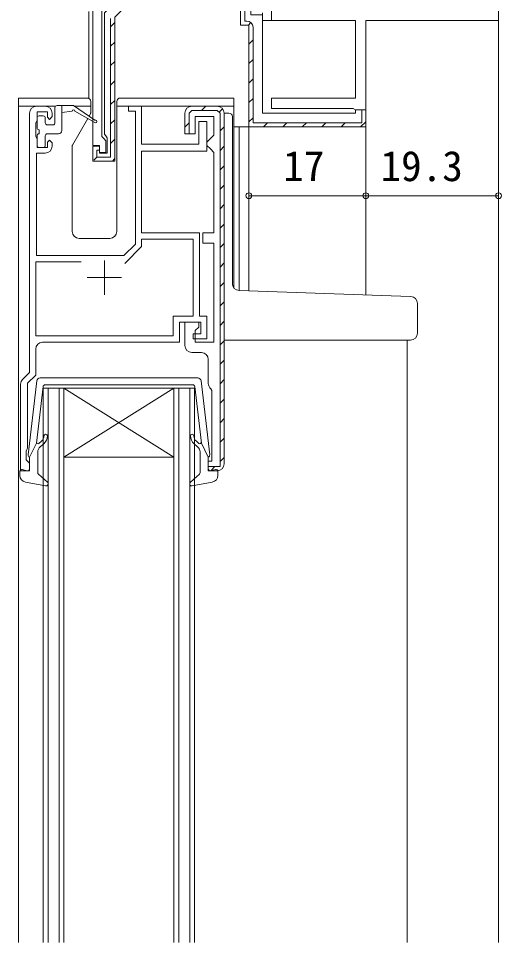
# Model space of a CAD drawing. Units: millimetres, scale not verified. Extents: x -567 to 567, y -403 to 403.
# Drawn here: x -362.2 to -292, y -3.8 to 130.6 of the extents above; entities that cross this region are included whole.
import ezdxf
from ezdxf.enums import TextEntityAlignment as Align

# ---------------------------------------------------------------- set-up
doc = ezdxf.new("R2010")
doc.units = ezdxf.units.MM
doc.header["$LTSCALE"] = 2
for name, color, linetype, lineweight in [('0-1_USER1', 2, 'Continuous', 9), ('0-2_YKK_ZWAK', 4, 'Continuous', 9), ('0-5_YKK_13', 7, 'Continuous', 9), ('0-7_YSS_K', 6, 'Continuous', 9)]:
    doc.layers.add(name, color=color, linetype=linetype, lineweight=lineweight)
doc.styles.add('ＭＳ ゴシック', font='')
doc.styles.get('ＭＳ ゴシック').set_extended_font_data('MS Gothic')

msp = doc.modelspace()

# ---------------------------------------------------------------- linework, layer by layer
at = {"layer": '0-1_USER1'}
for p, q in [((-292.423, 130.6), (-292.423, -3.8)), ((-362.223, 117.8), (-362.223, -3.8)), ((-330.923, 117.8), (-330.923, 91.405)), ((-328.423, 114.8), (-330.923, 114.8)), ((-330.123, 114.8), (-330.123, 91.005)), ((-328.723, 114.8), (-328.723, 90.956)), ((-311.723, 115.1), (-311.723, 90.362)), ((-305.723, 83.8), (-305.723, -3.8)), ((-358.623, 76.8), (-355.623, 76.8)), ((-358.623, -3.8), (-358.623, 76.8)), ((-357.923, 76.8), (-357.923, -3.8)), ((-356.323, -3.8), (-356.323, 76.8)), ((-355.623, 76.8), (-339.623, 76.8)), ((-355.623, 76.8), (-339.623, 66.8)), ((-339.623, 76.8), (-355.623, 66.8)), ((-355.623, 76.8), (-355.623, -3.8)), ((-339.623, 76.8), (-336.623, 76.8)), ((-339.623, -3.8), (-339.623, 76.8)), ((-338.923, 76.8), (-338.923, -3.8)), ((-337.323, -3.8), (-337.323, 76.8)), ((-336.623, 76.8), (-336.623, -3.8)), ((-355.623, 66.8), (-339.623, 66.8))]:
    msp.add_line(p, q, dxfattribs=at)
at = {"layer": '0-2_YKK_ZWAK'}
for p, q in [((-351.973, 128.504), (-351.973, 131.569)), ((-351.973, 118.935), (-351.973, 128.504)), ((-362.223, 119), (-362.223, 117.8)), ((-362.223, 119), (-359.523, 119)), ((-359.523, 119), (-357.423, 119)), ((-352.223, 119), (-357.423, 119)), ((-351.723, 116.857), (-351.723, 118.5)), ((-347.923, 118.5), (-347.923, 99.6)), ((-334.323, 119), (-347.423, 119)), ((-334.323, 119), (-330.923, 119)), ((-330.923, 119), (-330.923, 117.8)), ((-362.223, 117.8), (-356.844, 117.8)), ((-356.923, 117.597), (-356.923, 115.4)), ((-356.623, 117.897), (-354.225, 117.897)), ((-355.923, 114.3), (-355.923, 117.897)), ((-354.425, 117.097), (-355.923, 116.897)), ((-351.125, 115.77), (-354.225, 117.897)), ((-354.084, 117.8), (-351.723, 117.8)), ((-354.025, 117.097), (-351.125, 115.424)), ((-347.923, 117.8), (-330.923, 117.8)), ((-359.523, 114.7), (-359.523, 116.1)), ((-359.223, 116.4), (-358.623, 116.4)), ((-358.323, 115.4), (-358.323, 116.1)), ((-354.383, 112.17), (-352.16, 116.021)), ((-351.97, 116.35), (-351.764, 116.707)), ((-332.322, 116.8), (-331.623, 116.8)), ((-331.123, 92.005), (-331.123, 116.3)), ((-359.223, 114.4), (-359.223, 113.8)), ((-358.023, 115.1), (-357.223, 115.1)), ((-359.523, 112.1), (-359.523, 113.5)), ((-358.323, 112.1), (-358.323, 113.5)), ((-358.023, 113.8), (-356.423, 113.8)), ((-358.623, 111.8), (-359.223, 111.8)), ((-354.423, 99.6), (-354.423, 112.02)), ((-332.323, 99.627), (-332.323, 84.8)), ((-348.923, 98.6), (-353.423, 98.6)), ((-306.636, 90.184), (-330.158, 91.006)), ((-305.189, 90.134), (-306.636, 90.184)), ((-304.223, 84.8), (-304.223, 89.134)), ((-332.323, 84.8), (-332.323, 83.8)), ((-332.323, 83.8), (-306.671, 83.8)), ((-306.671, 83.8), (-305.223, 83.8)), ((-336.169, 78.3), (-359.078, 78.3)), ((-359.575, 77.858), (-360.821, 67.117)), ((-358.654, 77.035), (-359.61, 68.8)), ((-358.356, 77.3), (-347.623, 77.3)), ((-336.891, 77.3), (-347.623, 77.3)), ((-336.593, 77.035), (-335.637, 68.8)), ((-335.672, 77.858), (-334.425, 67.117)), ((-360.623, 66.8), (-359.61, 68.8)), ((-359.264, 68.787), (-358.881, 69.108)), ((-358.559, 68.725), (-359.066, 68.3)), ((-336.688, 68.725), (-336.181, 68.3)), ((-335.983, 68.787), (-336.366, 69.108)), ((-334.623, 66.8), (-335.637, 68.8)), ((-359.423, 67.534), (-359.423, 64.532)), ((-335.823, 67.534), (-335.823, 64.532)), ((-360.623, 66.8), (-360.623, 65.1)), ((-334.623, 66.8), (-334.623, 65.1)), ((-362.023, 64.132), (-362.023, 64.7)), ((-361.004, 64.811), (-361.643, 64.989)), ((-334.243, 64.811), (-333.604, 64.989)), ((-333.223, 64.132), (-333.223, 64.7)), ((-359.326, 64.311), (-358.021, 63.122)), ((-335.921, 64.311), (-337.226, 63.122)), ((-361.206, 63.148), (-358.278, 62.605)), ((-334.041, 63.148), (-336.969, 62.605))]:
    msp.add_line(p, q, dxfattribs=at)
for centre, radius, start, end in [((-352.223, 118.5), 0.5, 0, 90), ((-347.423, 118.5), 0.5, 90, 180), ((-356.623, 117.597), 0.3, 90, 180), ((-354.225, 117.097), 0.2, 0, 180), ((-359.223, 116.1), 0.3, 90, 180), ((-358.623, 116.1), 0.3, 0, 90), ((-352.023, 116.857), 0.3, 330, 0), ((-351.025, 115.597), 0.2, 240.01406, 120.01406), ((-331.623, 116.3), 0.5, 0, 90), ((-359.223, 114.7), 0.3, 180, 270), ((-358.023, 115.4), 0.3, 180, 270), ((-357.223, 115.4), 0.3, 270, 0), ((-356.423, 114.3), 0.5, 270, 0), ((-359.223, 113.5), 0.3, 90, 180), ((-358.023, 113.5), 0.3, 90, 180), ((-359.223, 112.1), 0.3, 180, 270), ((-358.623, 112.1), 0.3, 270, 0), ((-354.123, 112.02), 0.3, 150, 180), ((-353.423, 99.6), 1, 180, 270), ((-348.923, 99.6), 1, 270, 0), ((-330.123, 92.005), 1, 180, 268), ((-305.223, 89.134), 1, 0, 88), ((-305.223, 84.8), 1, 270, 0), ((-359.078, 77.8), 0.5, 90, 173.37911), ((-336.169, 77.8), 0.5, 6.62089, 90), ((-358.356, 77), 0.3, 90, 173.37911), ((-336.891, 77), 0.3, 6.62089, 90), ((-359.523, 69.874), 1, 310.00001, 0), ((-359.523, 69.874), 1.5, 310.00001, 0), ((-358.273, 69.874), 0.25, 0, 180), ((-336.973, 69.874), 0.25, 0, 180), ((-335.723, 69.874), 1.5, 180, 229.99999), ((-335.723, 69.874), 1, 180, 229.99999), ((-359.392, 68.94), 0.2, 173.37911, 310.00001), ((-335.854, 68.94), 0.2, 229.99999, 6.62089), ((-358.423, 67.534), 1, 130.00001, 180), ((-336.823, 67.534), 1, 0, 49.99999), ((-360.523, 67.083), 0.3, 173.37911, 250.52878), ((-334.723, 67.083), 0.3, 289.47122, 6.62089), ((-361.723, 64.7), 0.3, 74.43464, 180), ((-360.923, 65.1), 0.3, 254.43464, 0), ((-359.123, 64.532), 0.3, 180, 227.64469), ((-336.123, 64.532), 0.3, 312.35531, 0), ((-334.323, 65.1), 0.3, 180, 285.56536), ((-333.523, 64.7), 0.3, 0, 105.56536), ((-361.023, 64.132), 1, 180, 259.48786), ((-334.223, 64.132), 1, 280.51214, 0), ((-358.223, 62.9), 0.3, 259.48786, 47.64469), ((-337.023, 62.9), 0.3, 132.35531, 280.51214)]:
    msp.add_arc(centre, radius, start, end, dxfattribs=at)
at = {"layer": '0-5_YKK_13'}
for p, q in [((-348.823, 110.4), (-348.823, 130.572)), ((-348.823, 129.371), (-348.223, 129.971)), ((-328.85, 129.545), (-328.424, 129.971)), ((-348.823, 126.542), (-348.223, 127.142)), ((-328.723, 126.843), (-328.123, 127.443)), ((-348.823, 123.714), (-348.223, 124.314)), ((-328.723, 124.015), (-328.123, 124.615)), ((-348.823, 120.885), (-348.223, 121.485)), ((-328.723, 121.186), (-328.123, 121.786)), ((-348.823, 118.057), (-348.223, 118.657)), ((-328.723, 118.358), (-328.123, 118.958)), ((-359.623, 117.8), (-358.323, 117.8)), ((-333.323, 117.8), (-337.023, 117.8)), ((-337.023, 117.2), (-333.323, 117.2)), ((-335.601, 117.2), (-335.001, 117.8)), ((-333.323, 117.2), (-332.923, 116.8)), ((-332.975, 116.997), (-332.545, 117.428)), ((-360.623, 79.1), (-360.623, 116.8)), ((-348.823, 115.228), (-348.223, 115.828)), ((-332.923, 116.8), (-332.923, 65.4)), ((-332.323, 65.8), (-332.323, 116.8)), ((-328.723, 115.529), (-328.123, 116.129)), ((-338.023, 114.778), (-337.423, 115.378)), ((-332.923, 114.221), (-332.323, 114.821)), ((-326.624, 114.8), (-326.024, 115.4)), ((-323.796, 114.8), (-323.196, 115.4)), ((-320.968, 114.8), (-320.368, 115.4)), ((-318.139, 114.8), (-317.539, 115.4)), ((-315.311, 114.8), (-314.711, 115.4)), ((-312.482, 114.8), (-311.723, 115.559)), ((-348.823, 112.4), (-348.223, 113)), ((-332.923, 111.392), (-332.323, 111.992)), ((-351.277, 109.946), (-350.823, 110.4)), ((-350.823, 110.4), (-348.823, 110.4)), ((-348.571, 109.824), (-348.247, 110.148)), ((-332.923, 108.564), (-332.323, 109.164)), ((-332.923, 105.736), (-332.323, 106.336)), ((-332.923, 102.907), (-332.323, 103.507)), ((-332.923, 100.079), (-332.323, 100.679)), ((-332.923, 97.25), (-332.323, 97.85)), ((-353.122, 95.2), (-359.723, 95.2)), ((-349.723, 95.4), (-349.723, 90.4)), ((-332.923, 94.422), (-332.323, 95.022)), ((-352.223, 92.9), (-347.223, 92.9)), ((-332.923, 91.593), (-332.323, 92.193)), ((-332.923, 88.765), (-332.323, 89.365)), ((-332.923, 85.937), (-332.323, 86.537)), ((-332.923, 83.108), (-332.323, 83.708)), ((-337.023, 82), (-335.623, 82)), ((-334.623, 81), (-334.623, 77.5)), ((-332.923, 80.28), (-332.323, 80.88)), ((-361.631, 78.093), (-360.623, 79.1)), ((-332.923, 77.451), (-332.323, 78.051)), ((-332.923, 74.623), (-332.323, 75.223)), ((-332.923, 71.794), (-332.323, 72.394)), ((-332.923, 68.966), (-332.323, 69.566)), ((-332.923, 66.138), (-332.323, 66.738)), ((-334.246, 64.815), (-333.661, 65.4))]:
    msp.add_line(p, q, dxfattribs=at)
for points in [[(-292.423, 159.5), (-292.423, 130.3), (-311.723, 130.3), (-311.723, 117.3), (-313.223, 117.3), (-313.57, 117.5), (-325.423, 117.5), (-325.423, 119), (-313.223, 119), (-313.223, 130.3), (-325.423, 130.3), (-325.423, 131.8)], [(-348.223, 130.779), (-348.223, 109.8), (-351.423, 109.8), (-351.423, 112), (-350.423, 112), (-350.423, 111), (-349.323, 111), (-349.323, 113.2), (-349.523, 113.483), (-349.723, 113.766), (-349.723, 131.4), (-347.923, 133.2), (-347.923, 134.1), (-349.399, 134.1), (-349.56, 134.488), (-348.548, 135.5), (-329.423, 135.5)], [(-328.423, 134.5), (-328.423, 133.624), (-327.587, 132.788), (-327.748, 132.4), (-328.423, 132.4), (-328.423, 131.1), (-326.723, 131.1), (-326.723, 116.8), (-313.223, 116.8), (-313.223, 117.3), (-311.723, 117.3), (-311.723, 114.8), (-328.723, 114.8), (-328.723, 129.6), (-329.923, 129.6), (-329.923, 134), (-346.423, 134), (-346.423, 132.579), (-348.223, 130.779)], [(-350.123, 133.1), (-350.123, 113.4), (-349.823, 113.1), (-349.523, 112.8), (-349.523, 111.1), (-350.423, 111.1), (-350.423, 112.1), (-351.423, 112.1), (-351.423, 132.6)], [(-329.323, 133.7), (-329.323, 130.2), (-329.023, 130.2)], [(-325.423, 132.6), (-325.423, 130.3), (-326.723, 130.3), (-326.723, 131.4)], [(-328.123, 129.3), (-328.123, 115.4), (-312.323, 115.4), (-312.323, 117.3), (-312.023, 117.3)], [(-357.323, 116.8), (-357.323, 116.3), (-357.723, 115.9), (-358.023, 116.2), (-358.023, 117), (-359.523, 117), (-359.523, 115.8), (-359.623, 115.576), (-359.723, 115.353), (-359.723, 113.447), (-359.623, 113.224), (-359.523, 113), (-359.523, 111.8), (-358.023, 111.8), (-358.023, 112.6), (-357.723, 112.9), (-357.323, 112.5), (-357.323, 112)], [(-358.323, 111), (-359.623, 111), (-359.623, 96.1), (-346.896, 96.1), (-345.223, 97.773), (-345.223, 117.1), (-346.223, 117.1), (-346.223, 117.8), (-344.323, 117.8), (-344.323, 112.3), (-336.023, 112.3), (-336.023, 115.6), (-334.823, 115.6), (-334.823, 111.3), (-344.323, 111.3), (-344.323, 99.4), (-335.923, 99.4), (-335.923, 87.3), (-334.823, 87.3), (-334.823, 84), (-336.823, 84), (-336.823, 84.7), (-335.723, 84.7), (-335.723, 86.4), (-338.823, 86.4), (-338.823, 83.5), (-358.723, 83.5)], [(-337.523, 113.8), (-337.423, 113.8), (-337.423, 116.8), (-337.023, 117.2)], [(-338.023, 116.8), (-338.023, 113.8), (-336.523, 113.8), (-336.523, 116.3), (-333.823, 116.3), (-333.823, 113.6), (-334.323, 113.1), (-334.823, 112.6), (-334.823, 112.1), (-334.323, 111.6), (-333.823, 111.1), (-333.823, 99.4), (-335.423, 99.4), (-335.423, 97.9), (-333.823, 97.9), (-333.823, 83.5), (-336.523, 83.5), (-336.523, 85.2), (-336.023, 85.7), (-336.023, 86.4), (-338.023, 86.4), (-338.023, 83)], [(-332.923, 116.8), (-332.923, 65.4), (-334.623, 65.4), (-334.623, 65.3)], [(-350.423, 111.5), (-350.423, 111.4), (-350.823, 111.4), (-350.823, 110.4)], [(-353.122, 95.2), (-359.723, 95.2), (-359.723, 84.4), (-339.723, 84.4), (-339.723, 87.3), (-336.823, 87.3), (-336.823, 98.5), (-344.323, 98.5), (-344.323, 97.4), (-346.784, 94.94)], [(-359.723, 82.5), (-359.723, 78.727), (-360.923, 77.527), (-360.923, 68.1), (-361.023, 67.876), (-361.123, 67.653), (-361.123, 66.4), (-360.923, 66.2), (-360.623, 65.9), (-360.623, 64.8), (-361.923, 64.8), (-361.923, 77.386)], [(-334.239, 76.712), (-334.123, 76.475), (-334.123, 66.2), (-334.623, 66.2), (-334.623, 64.8), (-333.323, 64.8)]]:
    msp.add_lwpolyline(points, dxfattribs=at)
for centre, radius, start, end in [((-329.023, 129.3), 0.9, 0.00001, 89.99999), ((-359.623, 116.8), 1, 90.00001, 179.99999), ((-358.323, 116.8), 1, 0.00001, 89.99999), ((-337.023, 116.8), 1, 90.00001, 179.99999), ((-333.323, 116.8), 1, 0.00001, 89.99999), ((-358.323, 112), 1, 270.00001, 359.99999), ((-358.723, 82.5), 1, 90.00001, 179.99999), ((-337.023, 83), 1, 180.00001, 269.99999), ((-335.623, 81), 1, 0.00001, 89.99999), ((-360.923, 77.386), 1, 135.00003, 180.00002), ((-333.623, 77.5), 1, 179.99996, 232.02012), ((-333.323, 65.8), 1, 270.00001, 359.99999)]:
    msp.add_arc(centre, radius, start, end, dxfattribs=at)
at = {"layer": '0-7_YSS_K'}
for p, q in [((-328.723, 112.8), (-328.723, 103.8)), ((-311.723, 112.8), (-311.723, 103.8)), ((-311.723, 112.8), (-311.723, 103.8)), ((-292.423, 112.8), (-292.423, 103.8)), ((-328.723, 104.8), (-311.723, 104.8)), ((-311.723, 104.8), (-292.423, 104.8))]:
    msp.add_line(p, q, dxfattribs=at)
for centre in [(-328.723, 104.8), (-311.723, 104.8), (-311.723, 104.8), (-292.423, 104.8)]:
    msp.add_circle(centre, 0.425, dxfattribs=at)

# ---------------------------------------------------------------- texts
at = {"layer": '0-7_YSS_K', "style": 'ＭＳ ゴシック'}
for s, p in [('17', (-323.743, 105.6)), ('19.3', (-309.593, 105.6))]:
    msp.add_text(s, height=4.399, dxfattribs=at).set_placement(p, align=Align.BOTTOM_LEFT)

doc.saveas('drawing.dxf')
